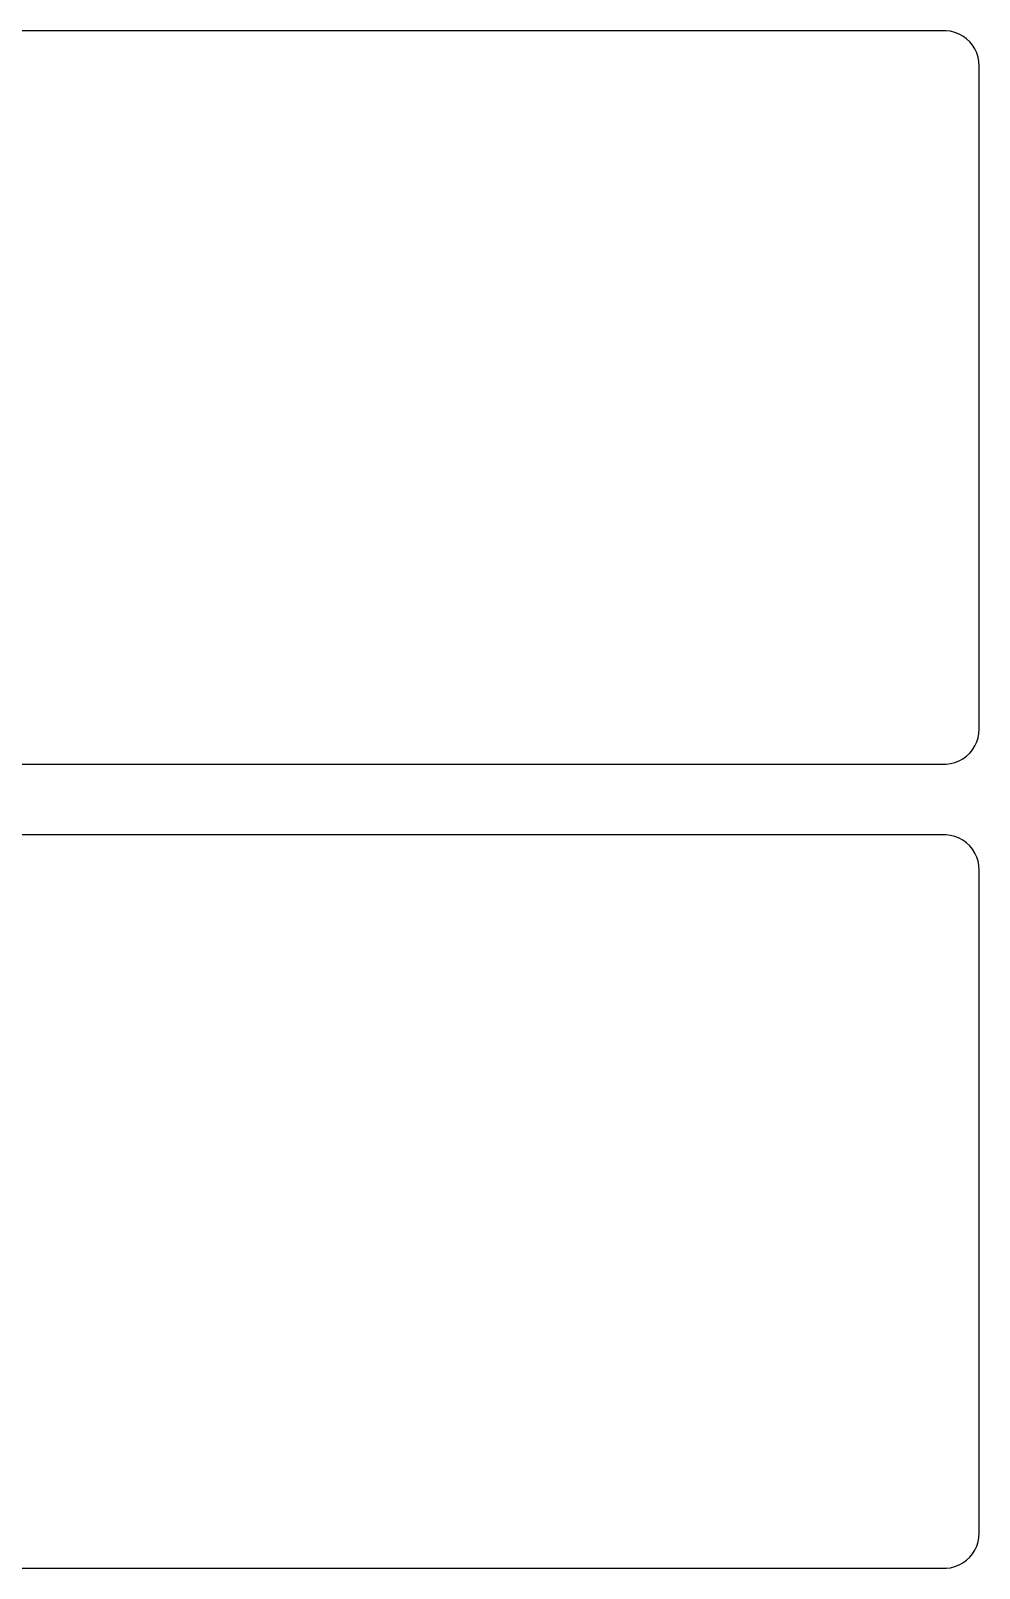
# Model space of a CAD drawing. Header units: metres. Extents: x -134 to 134, y 176 to 394.
# Drawn here: x 0 to 134.5, y 176 to 394 of the extents above; entities that cross this region are included whole.
import ezdxf

# ---------------------------------------------------------------- set-up
doc = ezdxf.new("R2010")
doc.units = ezdxf.units.M

msp = doc.modelspace()

# ---------------------------------------------------------------- linework, layer by layer
for p, q in [((129.814, 393.99), (-129.814, 393.99)), ((130.437, 393.911), (129.814, 393.99)), ((131.045, 393.755), (130.437, 393.911)), ((131.629, 393.524), (131.045, 393.755)), ((132.179, 393.222), (131.629, 393.524)), ((132.687, 392.853), (132.179, 393.222)), ((133.145, 392.423), (132.687, 392.853)), ((133.545, 391.939), (133.145, 392.423)), ((133.882, 391.409), (133.545, 391.939)), ((134.149, 390.841), (133.882, 391.409)), ((134.343, 390.243), (134.149, 390.841)), ((134.461, 389.627), (134.343, 390.243)), ((134.5, 389), (134.461, 389.627)), ((134.5, 295), (134.5, 389)), ((134.343, 293.757), (134.461, 294.373)), ((134.461, 294.373), (134.5, 295)), ((133.545, 292.061), (133.882, 292.591)), ((133.882, 292.591), (134.149, 293.159)), ((134.149, 293.159), (134.343, 293.757)), ((-129.814, 290.01), (129.814, 290.01)), ((129.814, 290.01), (130.437, 290.089)), ((130.437, 290.089), (131.045, 290.245)), ((131.045, 290.245), (131.629, 290.476)), ((131.629, 290.476), (132.179, 290.778)), ((132.179, 290.778), (132.687, 291.147)), ((132.687, 291.147), (133.145, 291.577)), ((133.145, 291.577), (133.545, 292.061)), ((129.814, 279.99), (-129.814, 279.99)), ((130.437, 279.911), (129.814, 279.99)), ((131.045, 279.755), (130.437, 279.911)), ((131.629, 279.524), (131.045, 279.755)), ((132.179, 279.222), (131.629, 279.524)), ((132.687, 278.853), (132.179, 279.222)), ((133.145, 278.423), (132.687, 278.853)), ((133.545, 277.939), (133.145, 278.423)), ((133.882, 277.409), (133.545, 277.939)), ((134.149, 276.841), (133.882, 277.409)), ((134.343, 276.243), (134.149, 276.841)), ((134.461, 275.627), (134.343, 276.243)), ((134.5, 275), (134.461, 275.627)), ((134.5, 181), (134.5, 275)), ((134.461, 180.373), (134.5, 181)), ((133.882, 178.591), (134.149, 179.159)), ((134.149, 179.159), (134.343, 179.757)), ((134.343, 179.757), (134.461, 180.373)), ((131.629, 176.476), (132.179, 176.778)), ((132.179, 176.778), (132.687, 177.147)), ((132.687, 177.147), (133.145, 177.577)), ((133.145, 177.577), (133.545, 178.061)), ((133.545, 178.061), (133.882, 178.591)), ((-129.814, 176.01), (129.814, 176.01)), ((129.814, 176.01), (130.437, 176.089)), ((130.437, 176.089), (131.045, 176.245)), ((131.045, 176.245), (131.629, 176.476))]:
    msp.add_line(p, q)

doc.saveas('drawing.dxf')
